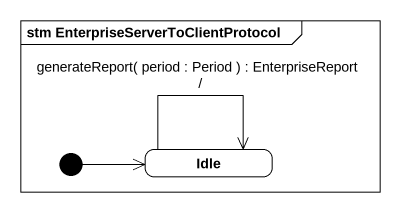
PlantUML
@startuml
mainframe stm EnterpriseServerToClientProtocol
hide empty description
state Idle
[*] -right-> Idle
Idle --> Idle : generateReport( period : Period ) : EnterpriseReport /
@enduml
